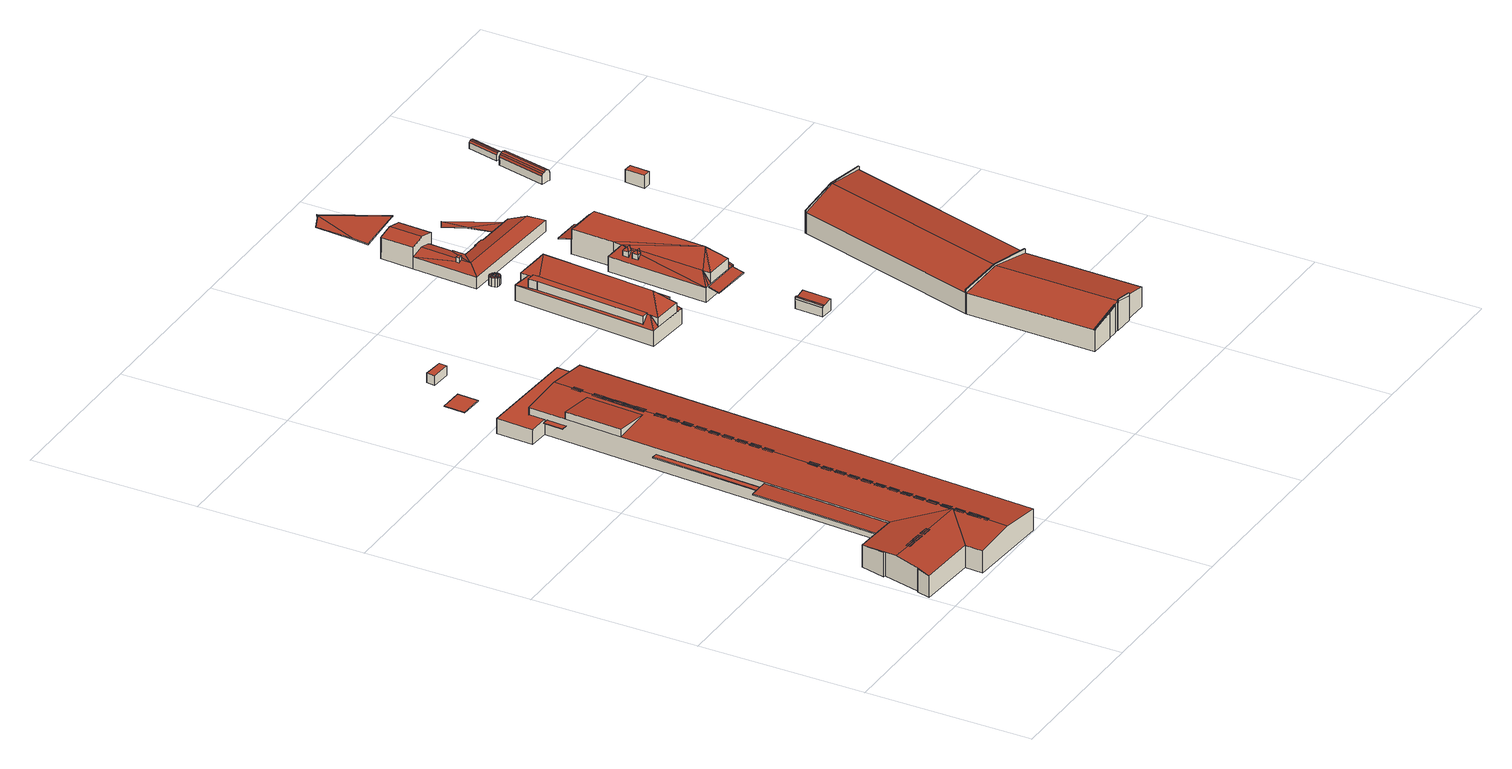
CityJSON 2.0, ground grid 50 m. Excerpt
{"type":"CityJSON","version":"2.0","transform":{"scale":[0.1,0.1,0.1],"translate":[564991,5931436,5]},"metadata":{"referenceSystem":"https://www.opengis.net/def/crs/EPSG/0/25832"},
"CityObjects":{
"building1":{"type":"Building","attributes":{"Grundfläche 2D":"57.171498","Grundhöhe NN":"9.895"},"children":["building1-1"],"geometry":[{"type":"Solid","lod":"3","boundaries":[[[[0,1,2,3]],[[4,5,3,2]],[[5,6,0,3]],[[6,7,1,0]],[[7,4,2,1]],[[7,6,5,4]]]],"semantics":{"surfaces":[{"type":"RoofSurface"},{"type":"WallSurface"},{"type":"GroundSurface"}],"values":[[0,1,1,1,1,2]]}}]},
"building1-1":{"type":"BuildingInstallation","parents":["building1"],"geometry":[{"type":"MultiSurface","lod":"3","boundaries":[[[8,9,10,11]],[[9,8,12,13]],[[10,9,13,14]],[[11,10,14,15]],[[8,11,15,12]],[[13,12,15,14]]],"semantics":{"surfaces":[{"type":"RoofSurface"},{"type":"WallSurface"},{"type":"OuterCeilingSurface"}],"values":[0,1,1,1,1,2]}}]},
"building2":{"type":"Building","attributes":{"Grundfläche 2D":"4331.058559","Grundhöhe NN":"5.401"},"children":["building2-1","building2-2","building2-3","building2-4","building2-5","building2-6","building2-7","building2-8","building2-9","building2-10","building2-11","building2-12","building2-13","building2-14","building2-15","building2-16","building2-17","building2-18","building2-19","building2-20","building2-21","building2-22","building2-23","building2-24","building2-25","building2-26","building2-27","building2-28","building2-29","building2-30","building2-31","building2-32","building2-33"],"geometry":[{"type":"Solid","lod":"3","boundaries":[[[[16,17,18,19]],[[20,21,22,23,24,25,26,27,28,29,30,31,32,33,34,35,36,37,38,39,40,41,42,43,44,45,46,47,48,49,50,51,52,53,54,55,56,57,58,59,60,61,62,63,64,65,66,67,68,69,70,71,72,73,74,75,76,77,78,79,80,81,82]],[[83,84,85,73,72,71,70,69,68,67,66,65,64,63,62,61,60,59,58,57,56,55,54,53,52,51,50,49,48,47,46,45,44,43,42,41,40,39,38,37,36,35,34,33,32,31,30,29,28,27,26,25,24,23,22,21,20,86,87,19,18]],[[88,89,90,91,92,93,94,95,96,73,85,97]],[[98,89,88]],[[96,95,94,93,92,91,90,99,100,101,73]],[[102,100,99]],[[78,77,76,75,74,73,101,103,80,79]],[[104,105,106,107,108,109]],[[110,111,112,113]],[[17,84,83,18]],[[87,16,19]],[[87,84,17,16]],[[20,82,114,115,108,86]],[[116,117,85,84,87,86,108,107]],[[118,88,97,85,117,119]],[[98,88,118,120]],[[89,98,120,121]],[[99,90,89,121,122]],[[102,99,122,123]],[[100,102,123,124]],[[101,100,124,125]],[[103,101,125,126]],[[81,80,103,126,127]],[[112,128,114,82,81,127,129,113]],[[109,108,115,130]],[[104,109,130,131]],[[105,104,131,132]],[[106,105,132,133]],[[107,106,133,116]],[[110,113,129,134]],[[111,110,134,135]],[[112,111,135,128]],[[118,119,117,116,133,132,131,130,115,114,128,135,134,129,127,126,125,124,123,122,121,120]]]],"semantics":{"surfaces":[{"type":"RoofSurface"},{"type":"WallSurface"},{"type":"GroundSurface"}],"values":[[0,0,0,0,0,0,0,0,0,0,1,1,1,1,1,1,1,1,1,1,1,1,1,1,1,1,1,1,1,1,1,1,1,2]]}}]},
"building2-1":{"type":"BuildingInstallation","parents":["building2"],"geometry":[{"type":"MultiSurface","lod":"3","boundaries":[[[136,137,138,139]],[[140,141,136,139]],[[142,137,136,141,36]],[[142,143,138,137]],[[35,140,139,138,143]]],"semantics":{"surfaces":[{"type":"RoofSurface"},{"type":"WallSurface"}],"values":[0,1,1,1,1]}}]},
"building2-2":{"type":"BuildingInstallation","parents":["building2"],"geometry":[{"type":"MultiSurface","lod":"3","boundaries":[[[144,145,146,147]],[[148,149,144,147]],[[56,150,145,144,149]],[[150,151,146,145]],[[55,148,147,146,151]]],"semantics":{"surfaces":[{"type":"RoofSurface"},{"type":"WallSurface"}],"values":[0,1,1,1,1]}}]},
"building2-3":{"type":"BuildingInstallation","parents":["building2"],"geometry":[{"type":"MultiSurface","lod":"3","boundaries":[[[152,153,29,154,155,30]],[[156,157,155,154]],[[157,30,155]],[[152,30,158]],[[158,159,153,152]],[[29,153,159]],[[156,154,29]]],"semantics":{"surfaces":[{"type":"RoofSurface"},{"type":"WallSurface"}],"values":[0,1,1,1,1,1,1]}}]},
"building2-4":{"type":"BuildingInstallation","parents":["building2"],"geometry":[{"type":"MultiSurface","lod":"3","boundaries":[[[160,161,25,162,163,26]],[[164,165,163,162]],[[165,26,163]],[[160,26,166]],[[166,167,161,160]],[[25,161,167]],[[164,162,25]]],"semantics":{"surfaces":[{"type":"RoofSurface"},{"type":"WallSurface"}],"values":[0,1,1,1,1,1,1]}}]},
"building2-5":{"type":"BuildingInstallation","parents":["building2"],"geometry":[{"type":"MultiSurface","lod":"3","boundaries":[[[168,169,170,171]],[[71,172,171,170,173]],[[168,171,172,174]],[[175,169,168,174,72]],[[175,173,170,169]]],"semantics":{"surfaces":[{"type":"RoofSurface"},{"type":"WallSurface"}],"values":[0,1,1,1,1]}}]},
"building2-6":{"type":"BuildingInstallation","parents":["building2"],"geometry":[{"type":"MultiSurface","lod":"3","boundaries":[[[176,177,178,179]],[[94,180,178,177,181]],[[182,181,177,176]],[[180,183,179,178]],[[182,176,179,183,93]]],"semantics":{"surfaces":[{"type":"RoofSurface"},{"type":"WallSurface"}],"values":[0,1,1,1,1]}}]},
"building2-7":{"type":"BuildingInstallation","parents":["building2"],"geometry":[{"type":"MultiSurface","lod":"3","boundaries":[[[184,185,186,187]],[[96,188,186,185,189]],[[190,189,185,184]],[[188,191,187,186]],[[190,184,187,191,95]]],"semantics":{"surfaces":[{"type":"RoofSurface"},{"type":"WallSurface"}],"values":[0,1,1,1,1]}}]},
"building2-8":{"type":"BuildingInstallation","parents":["building2"],"geometry":[{"type":"MultiSurface","lod":"3","boundaries":[[[192,193,194,195]],[[196,197,192,195]],[[198,193,192,197,44]],[[198,199,194,193]],[[196,195,194,199,43]]],"semantics":{"surfaces":[{"type":"RoofSurface"},{"type":"WallSurface"}],"values":[0,1,1,1,1]}}]},
"building2-9":{"type":"BuildingInstallation","parents":["building2"],"geometry":[{"type":"MultiSurface","lod":"3","boundaries":[[[200,201,202,203]],[[204,201,200,205,48]],[[206,205,200,203]],[[204,207,202,201]],[[47,206,203,202,207]]],"semantics":{"surfaces":[{"type":"RoofSurface"},{"type":"WallSurface"}],"values":[0,1,1,1,1]}}]},
"building2-10":{"type":"BuildingInstallation","parents":["building2"],"geometry":[{"type":"MultiSurface","lod":"3","boundaries":[[[208,209,210,211]],[[212,213,208,211]],[[214,209,208,213,46]],[[214,215,210,209]],[[45,212,211,210,215]]],"semantics":{"surfaces":[{"type":"RoofSurface"},{"type":"WallSurface"}],"values":[0,1,1,1,1]}}]},
"building2-11":{"type":"BuildingInstallation","parents":["building2"],"geometry":[{"type":"MultiSurface","lod":"3","boundaries":[[[216,217,218,219]],[[220,217,216,221,22]],[[220,222,218,217]],[[21,223,219,218,222]],[[223,221,216,219]]],"semantics":{"surfaces":[{"type":"RoofSurface"},{"type":"WallSurface"}],"values":[0,1,1,1,1]}}]},
"building2-12":{"type":"BuildingInstallation","parents":["building2"],"geometry":[{"type":"MultiSurface","lod":"3","boundaries":[[[224,225,226,227]],[[228,229,224,227]],[[230,225,224,229,54]],[[230,231,226,225]],[[228,227,226,231,53]]],"semantics":{"surfaces":[{"type":"RoofSurface"},{"type":"WallSurface"}],"values":[0,1,1,1,1]}}]},
"building2-13":{"type":"BuildingInstallation","parents":["building2"],"geometry":[{"type":"MultiSurface","lod":"3","boundaries":[[[232,233,234,235]],[[236,237,232,235]],[[62,238,233,232,237]],[[238,239,234,233]],[[236,235,234,239,61]]],"semantics":{"surfaces":[{"type":"RoofSurface"},{"type":"WallSurface"}],"values":[0,1,1,1,1]}}]},
"building2-14":{"type":"BuildingInstallation","parents":["building2"],"geometry":[{"type":"MultiSurface","lod":"3","boundaries":[[[240,241,242,243]],[[244,245,240,243]],[[64,246,241,240,245]],[[246,247,242,241]],[[244,243,242,247,63]]],"semantics":{"surfaces":[{"type":"RoofSurface"},{"type":"WallSurface"}],"values":[0,1,1,1,1]}}]},
"building2-15":{"type":"BuildingInstallation","parents":["building2"],"geometry":[{"type":"MultiSurface","lod":"3","boundaries":[[[248,249,250,251]],[[252,253,248,251]],[[254,249,248,253,34]],[[254,255,250,249]],[[33,252,251,250,255]]],"semantics":{"surfaces":[{"type":"RoofSurface"},{"type":"WallSurface"}],"values":[0,1,1,1,1]}}]},
"building2-16":{"type":"BuildingInstallation","parents":["building2"],"geometry":[{"type":"MultiSurface","lod":"3","boundaries":[[[256,257,258,259]],[[260,261,256,259]],[[262,257,256,261,38]],[[262,263,258,257]],[[37,260,259,258,263]]],"semantics":{"surfaces":[{"type":"RoofSurface"},{"type":"WallSurface"}],"values":[0,1,1,1,1]}}]},
"building2-17":{"type":"BuildingInstallation","parents":["building2"],"geometry":[{"type":"MultiSurface","lod":"3","boundaries":[[[264,265,266,267]],[[268,269,264,267]],[[77,270,265,264,269]],[[270,271,266,265]],[[268,267,266,271,76]]],"semantics":{"surfaces":[{"type":"RoofSurface"},{"type":"WallSurface"}],"values":[0,1,1,1,1]}}]},
"building2-18":{"type":"BuildingInstallation","parents":["building2"],"geometry":[{"type":"MultiSurface","lod":"3","boundaries":[[[272,273,274,275]],[[276,277,272,275]],[[58,278,273,272,277]],[[278,279,274,273]],[[276,275,274,279,57]]],"semantics":{"surfaces":[{"type":"RoofSurface"},{"type":"WallSurface"}],"values":[0,1,1,1,1]}}]},
"building2-19":{"type":"BuildingInstallation","parents":["building2"],"geometry":[{"type":"MultiSurface","lod":"3","boundaries":[[[280,281,27,282,283,28]],[[284,285,283,282]],[[28,283,285]],[[280,28,286]],[[286,287,281,280]],[[27,281,287]],[[284,282,27]]],"semantics":{"surfaces":[{"type":"RoofSurface"},{"type":"WallSurface"}],"values":[0,1,1,1,1,1,1]}}]},
"building2-20":{"type":"BuildingInstallation","parents":["building2"],"geometry":[{"type":"MultiSurface","lod":"3","boundaries":[[[288,289,31,290,291,32]],[[292,31,289]],[[290,31,293]],[[293,294,291,290]],[[32,291,294]],[[295,288,32]],[[295,292,289,288]]],"semantics":{"surfaces":[{"type":"RoofSurface"},{"type":"WallSurface"}],"values":[0,1,1,1,1,1,1]}}]},
"building2-21":{"type":"BuildingInstallation","parents":["building2"],"geometry":[{"type":"MultiSurface","lod":"3","boundaries":[[[296,297,298,299]],[[300,301,296,299]],[[302,297,296,301,68]],[[302,303,298,297]],[[300,299,298,303,67]]],"semantics":{"surfaces":[{"type":"RoofSurface"},{"type":"WallSurface"}],"values":[0,1,1,1,1]}}]},
"building2-22":{"type":"BuildingInstallation","parents":["building2"],"geometry":[{"type":"MultiSurface","lod":"3","boundaries":[[[304,305,306,307,41]],[[308,309,305,304]],[[310,306,305,309,42]],[[310,311,307,306]],[[304,41,307,311,41,308]]],"semantics":{"surfaces":[{"type":"RoofSurface"},{"type":"WallSurface"}],"values":[0,1,1,1,1]}}]},
"building2-23":{"type":"BuildingInstallation","parents":["building2"],"geometry":[{"type":"MultiSurface","lod":"3","boundaries":[[[312,313,314,315]],[[316,317,312,315]],[[60,318,313,312,317]],[[318,319,314,313]],[[316,315,314,319,59]]],"semantics":{"surfaces":[{"type":"RoofSurface"},{"type":"WallSurface"}],"values":[0,1,1,1,1]}}]},
"building2-24":{"type":"BuildingInstallation","parents":["building2"],"geometry":[{"type":"MultiSurface","lod":"3","boundaries":[[[320,321,322,323]],[[324,325,320,323]],[[40,326,321,320,325]],[[326,327,322,321]],[[39,324,323,322,327]]],"semantics":{"surfaces":[{"type":"RoofSurface"},{"type":"WallSurface"}],"values":[0,1,1,1,1]}}]},
"building2-25":{"type":"BuildingInstallation","parents":["building2"],"geometry":[{"type":"MultiSurface","lod":"3","boundaries":[[[328,329,330,331]],[[332,333,329,328]],[[334,330,329,333,92]],[[334,335,331,330]],[[332,328,331,335,91]]],"semantics":{"surfaces":[{"type":"RoofSurface"},{"type":"WallSurface"}],"values":[0,1,1,1,1]}}]},
"building2-26":{"type":"BuildingInstallation","parents":["building2"],"geometry":[{"type":"MultiSurface","lod":"3","boundaries":[[[336,337,338,339]],[[340,341,336,339]],[[342,337,336,341,70]],[[338,337,342,343]],[[69,340,339,338,343]]],"semantics":{"surfaces":[{"type":"RoofSurface"},{"type":"WallSurface"}],"values":[0,1,1,1,1]}}]},
"building2-27":{"type":"BuildingInstallation","parents":["building2"],"geometry":[{"type":"MultiSurface","lod":"3","boundaries":[[[344,345,23,346,347,24]],[[348,23,345]],[[346,23,349]],[[349,350,347,346]],[[24,347,350]],[[351,344,24]],[[351,348,345,344]]],"semantics":{"surfaces":[{"type":"RoofSurface"},{"type":"WallSurface"}],"values":[0,1,1,1,1,1,1]}}]},
"building2-28":{"type":"BuildingInstallation","parents":["building2"],"geometry":[{"type":"MultiSurface","lod":"3","boundaries":[[[352,353,354,355]],[[356,357,353,352]],[[358,354,353,357,79]],[[358,359,355,354]],[[78,356,352,355,359]]],"semantics":{"surfaces":[{"type":"RoofSurface"},{"type":"WallSurface"}],"values":[0,1,1,1,1]}}]},
"building2-29":{"type":"BuildingInstallation","parents":["building2"],"geometry":[{"type":"MultiSurface","lod":"3","boundaries":[[[360,361,362,363]],[[65,364,363,362,365]],[[364,366,360,363]],[[367,361,360,366,66]],[[367,365,362,361]]],"semantics":{"surfaces":[{"type":"RoofSurface"},{"type":"WallSurface"}],"values":[0,1,1,1,1]}}]},
"building2-30":{"type":"BuildingInstallation","parents":["building2"],"geometry":[{"type":"MultiSurface","lod":"3","boundaries":[[[368,369,370,371]],[[372,373,368,371]],[[374,369,368,373,75]],[[374,375,370,369]],[[74,372,371,370,375]]],"semantics":{"surfaces":[{"type":"RoofSurface"},{"type":"WallSurface"}],"values":[0,1,1,1,1]}}]},
"building2-31":{"type":"BuildingInstallation","parents":["building2"],"geometry":[{"type":"MultiSurface","lod":"3","boundaries":[[[376,377,378,379]],[[380,381,376,379]],[[52,382,377,376,381]],[[382,383,378,377]],[[380,379,378,383,51]]],"semantics":{"surfaces":[{"type":"RoofSurface"},{"type":"WallSurface"}],"values":[0,1,1,1,1]}}]},
"building2-32":{"type":"BuildingInstallation","parents":["building2"],"geometry":[{"type":"MultiSurface","lod":"3","boundaries":[[[384,385,386,387]],[[388,389,385,384]],[[50,390,386,385,389]],[[390,391,387,386]],[[388,384,387,391,49]]],"semantics":{"surfaces":[{"type":"RoofSurface"},{"type":"WallSurface"}],"values":[0,1,1,1,1]}}]},
"building2-33":{"type":"BuildingInstallation","parents":["building2"],"geometry":[{"type":"MultiSurface","lod":"3","boundaries":[[[392,393,394,395]],[[394,396,397,395]],[[392,395,397,398]],[[393,392,398,399]],[[394,393,399,396]],[[397,396,399,398]]],"semantics":{"surfaces":[{"type":"RoofSurface"},{"type":"WallSurface"},{"type":"OuterCeilingSurface"}],"values":[0,1,1,1,1,2]}}]},
"building3":{"type":"Building","attributes":{"Grundfläche 2D":"44.856689","Grundhöhe NN":"9.258"},"geometry":[{"type":"Solid","lod":"3","boundaries":[[[[400,401,402,403]],[[404,405,403,402]],[[405,406,400,403]],[[406,407,401,400]],[[407,404,402,401]],[[407,406,405,404]]]],"semantics":{"surfaces":[{"type":"RoofSurface"},{"type":"WallSurface"},{"type":"GroundSurface"}],"values":[[0,1,1,1,1,2]]}}]},
"building4":{"type":"Building","attributes":{"Grundfläche 2D":"14.675972","Grundhöhe NN":"5.651"},"geometry":[{"type":"Solid","lod":"3","boundaries":[[[[408,409,410,411]],[[412,413,411,410]],[[413,414,408,411]],[[414,415,409,408]],[[415,412,410,409]],[[415,414,413,412]]]],"semantics":{"surfaces":[{"type":"RoofSurface"},{"type":"WallSurface"},{"type":"GroundSurface"}],"values":[[0,1,1,1,1,2]]}}]},
"building5":{"type":"Building","attributes":{"Grundfläche 2D":"595.685009","Grundhöhe NN":"5.444"},"geometry":[{"type":"Solid","lod":"3","boundaries":[[[[416,417,418,419,420]],[[421,422,423,424,425,426,427,428,429,430,431,432]],[[433,434,435,436,437,438]],[[433,439,434]],[[440,441,435,434,442]],[[437,443,438]],[[444,445,427,446,447,441,440]],[[427,426,425,443,437,448,449,446]],[[450,451,452,435,453,454]],[[455,416,420,456,457,451,458]],[[420,419,459,458,451,460,449,456]],[[446,449,460,461]],[[449,462,456]],[[441,453,435]],[[436,457,463,464]],[[456,463,457]],[[436,464,437]],[[451,450,460]],[[461,447,446]],[[448,462,449]],[[461,460,450,454]],[[453,441,447]],[[463,456,462]],[[437,464,448]],[[454,453,447,461]],[[448,464,463,462]],[[459,418,417,455,458]],[[419,418,459]],[[417,416,455]],[[442,434,432,431]],[[439,421,432]],[[439,432,434]],[[439,433,422,421]],[[425,424,423,422,433,438,443]],[[445,428,427]],[[442,431,430,429,428,445,444,440]],[[436,435,465,466]],[[457,436,466,467]],[[452,451,457,467,468]],[[435,452,468,465]],[[466,465,468,467]]]],"semantics":{"surfaces":[{"type":"RoofSurface"},{"type":"WallSurface"},{"type":"GroundSurface"}],"values":[[0,0,0,0,0,0,0,0,0,0,0,0,0,0,0,0,0,0,0,0,1,1,1,1,1,1,1,1,1,1,1,1,1,1,1,1,1,1,1,1,2]]}}]},
"building6":{"type":"Building","attributes":{"Grundfläche 2D":"7.386931","Grundhöhe NN":"5.571"},"children":["building6-1"],"geometry":[{"type":"Solid","lod":"3","boundaries":[[[[469,470,471]],[[469,472,470]],[[473,471,474]],[[473,469,471]],[[473,474,475]],[[476,475,477]],[[473,475,476]],[[476,477,478]],[[479,478,480]],[[476,478,479]],[[479,480,481]],[[482,481,483]],[[479,481,482]],[[482,483,484]],[[485,484,486]],[[482,484,485]],[[485,486,472]],[[485,472,469]],[[469,473,476,479,482,485]],[[487,488,471,470]],[[489,487,470,472]],[[488,490,474,471]],[[490,491,475,474]],[[491,492,477,475]],[[492,493,478,477]],[[493,494,480,478]],[[494,495,481,480]],[[495,496,483,481]],[[496,497,484,483]],[[497,498,486,484]],[[498,489,472,486]],[[493,492,491,490,488,487,489,498,497,496,495,494]]]],"semantics":{"surfaces":[{"type":"RoofSurface"},{"type":"WallSurface"},{"type":"GroundSurface"}],"values":[[0,0,0,0,0,0,0,0,0,0,0,0,0,0,0,0,0,0,0,1,1,1,1,1,1,1,1,1,1,1,1,2]]}}]},
"building6-1":{"type":"BuildingInstallation","parents":["building6"],"geometry":[{"type":"MultiSurface","lod":"3","boundaries":[[[499,500,501]],[[499,502,500]],[[499,501,503]],[[499,503,504]],[[499,504,505]],[[499,505,502]],[[501,500,485,469]],[[503,501,469,473]],[[504,503,473,476]],[[505,504,476,479]],[[502,505,479,482]],[[500,502,482,485]]],"semantics":{"surfaces":[{"type":"RoofSurface"},{"type":"WallSurface"}],"values":[0,0,0,0,0,0,1,1,1,1,1,1]}}]},
"building7":{"type":"Building","attributes":{"Grundfläche 2D":"33.438138","Grundhöhe NN":"5.749"},"children":["building7-1"],"geometry":[{"type":"Solid","lod":"3","boundaries":[[[[506,507,508,509,510,511]],[[509,508,512,513]],[[511,510,509,513,514]],[[506,511,514,515]],[[508,507,506,515,512]],[[513,512,515,514]]]],"semantics":{"surfaces":[{"type":"RoofSurface"},{"type":"WallSurface"},{"type":"GroundSurface"}],"values":[[0,1,1,1,1,2]]}}]},
"building7-1":{"type":"BuildingInstallation","parents":["building7"],"geometry":[{"type":"MultiSurface","lod":"3","boundaries":[[[516,517,518,519]],[[519,518,508,509]],[[516,519,509,510]],[[517,516,510,507]],[[518,517,507,508]]],"semantics":{"surfaces":[{"type":"RoofSurface"},{"type":"WallSurface"}],"values":[0,1,1,1,1]}}]},
"building8":{"type":"Building","attributes":{"Grundfläche 2D":"563.210237","Grundhöhe NN":"5.463"},"children":["building8-1","building8-2","building8-3","building8-4","building8-5","building8-6","building8-7","building8-8","building8-9"],"geometry":[{"type":"Solid","lod":"3","boundaries":[[[[520,521,522]],[[520,523,521]],[[524,525,526,527,528,522]],[[524,522,521,529,530,531,532,527,526,525]],[[533,534,535,536,537,538]],[[530,529,521,534,539,527,532,531]],[[540,534,521]],[[520,541,542,523]],[[543,544,541]],[[544,542,541]],[[545,546,545,547]],[[548,549,550,551,544,543,546,545,547]],[[552,553,554,555,556,557,558,559,560,544,551,550,549,548,547,545,546,561,562]],[[563,535,561,564]],[[565,544,560,559,558,557,556,555,554,553,552,562,561,535,534]],[[566,561,546]],[[566,567,561]],[[566,568,569,567]],[[527,570,528]],[[535,563,536]],[[563,564,537,536]],[[527,539,534,533,538]],[[534,540,565]],[[527,538,570]],[[523,540,521]],[[544,565,542]],[[567,564,561]],[[537,564,567,569]],[[542,565,540,523]],[[541,520,522,571,572,543]],[[546,543,572,573]],[[568,566,546,573,574]],[[574,575,576,570,538,537,569,568]],[[528,570,576,577]],[[522,528,577,571]],[[577,576,575,574,573,572,571]]]],"semantics":{"surfaces":[{"type":"RoofSurface"},{"type":"WallSurface"},{"type":"GroundSurface"}],"values":[[0,0,0,0,0,0,0,0,0,0,0,0,0,0,0,0,0,0,0,0,0,0,0,1,1,1,1,1,1,1,1,1,1,1,1,2]]}}]},
"building8-1":{"type":"BuildingInstallation","parents":["building8"],"geometry":[{"type":"MultiSurface","lod":"3","boundaries":[[[578,579,554,580,581,582,583]],[[584,578,583]],[[553,579,578,584,585,586]],[[582,587,583]],[[584,583,587,588]],[[584,588,585]]],"semantics":{"surfaces":[{"type":"RoofSurface"},{"type":"WallSurface"}],"values":[0,0,0,1,1,1]}}]},
"building8-2":{"type":"BuildingInstallation","parents":["building8"],"geometry":[{"type":"MultiSurface","lod":"3","boundaries":[[[589,590,591,592,531,539]],[[589,539,593]],[[526,594,595,596,589,593,532]],[[590,589,596]],[[597,596,595]],[[597,598,590,596]],[[591,590,598]]],"semantics":{"surfaces":[{"type":"RoofSurface"},{"type":"WallSurface"}],"values":[0,0,0,0,1,1,1]}}]},
"building8-3":{"type":"BuildingInstallation","parents":["building8"],"geometry":[{"type":"MultiSurface","lod":"3","boundaries":[[[599,600,601,558,602,603]],[[604,600,599]],[[605,606,607,557,601,600,604]],[[599,603,549,608]],[[608,609,604,599]],[[605,604,609,548]]],"semantics":{"surfaces":[{"type":"RoofSurface"},{"type":"WallSurface"}],"values":[0,0,0,1,1,1]}}]},
"building8-4":{"type":"BuildingInstallation","parents":["building8"],"geometry":[{"type":"MultiSurface","lod":"3","boundaries":[[[610,611,612,613,559,614]],[[615,616,610,614,560,617]],[[611,610,616]],[[616,615,551,618]],[[618,619,611,616]],[[612,611,619,550]]],"semantics":{"surfaces":[{"type":"RoofSurface"},{"type":"WallSurface"}],"values":[0,0,0,1,1,1]}}]},
"building8-5":{"type":"BuildingInstallation","parents":["building8"],"geometry":[{"type":"MultiSurface","lod":"3","boundaries":[[[620,621,622,623]],[[623,622,624]],[[622,621,529,625]],[[622,625,530,626]],[[624,622,626,627]],[[620,623,628,524]],[[624,627,525,629]],[[629,628,623,624]]],"semantics":{"surfaces":[{"type":"RoofSurface"},{"type":"WallSurface"}],"values":[0,0,0,0,0,1,1,1]}}]},
"building8-6":{"type":"BuildingInstallation","parents":["building8"],"geometry":[{"type":"MultiSurface","lod":"3","boundaries":[[[630,631,632,633]],[[634,552,635,631,630]],[[636,630,633]],[[562,634,630,636,637,638]],[[632,639,633]],[[636,633,639,640]],[[636,640,637]]],"semantics":{"surfaces":[{"type":"RoofSurface"},{"type":"WallSurface"}],"values":[0,0,0,0,1,1,1]}}]},
"building8-7":{"type":"BuildingInstallation","parents":["building8"],"geometry":[{"type":"MultiSurface","lod":"3","boundaries":[[[641,642,643,644,555,645]],[[646,647,641,645,556,648]],[[649,641,647]],[[642,641,649]],[[547,647,646]],[[547,545,649,647]],[[545,650,642,649]],[[643,642,650]]],"semantics":{"surfaces":[{"type":"RoofSurface"},{"type":"WallSurface"}],"values":[0,0,0,0,1,1,1,1]}}]},
"building8-8":{"type":"BuildingInstallation","parents":["building8"],"geometry":[{"type":"MultiSurface","lod":"3","boundaries":[[[651,652,653,654]],[[655,656,654,653]],[[656,657,651,654]],[[657,658,652,651]],[[658,655,653,652]],[[658,657,656,655]]],"semantics":{"surfaces":[{"type":"RoofSurface"},{"type":"WallSurface"},{"type":"OuterCeilingSurface"}],"values":[0,1,1,1,1,2]}}]},
"building8-9":{"type":"BuildingInstallation","parents":["building8"],"geometry":[{"type":"MultiSurface","lod":"3","boundaries":[[[659,660,661,662]],[[663,664,662,661]],[[664,665,659,662]],[[665,666,660,659]],[[666,663,661,660]],[[666,665,664,663]]],"semantics":{"surfaces":[{"type":"RoofSurface"},{"type":"WallSurface"},{"type":"OuterCeilingSurface"}],"values":[0,1,1,1,1,2]}}]},
"building9":{"type":"Building","attributes":{"Grundfläche 2D":"463.640756","Grundhöhe NN":"5.504"},"children":["building9-1","building9-2"],"geometry":[{"type":"Solid","lod":"3","boundaries":[[[[667,668,669,670,671,672,673]],[[669,668,667,674,670]],[[671,675,676,672]],[[677,672,676,678,679,680,681,682]],[[677,683,684,672]],[[673,672,684,685,674,667]],[[686,687,688,689,690]],[[691,686,690,692,693]],[[671,670,694,695]],[[675,671,695,696]],[[678,676,675,696,697]],[[678,697,698,679]],[[680,679,698,699]],[[681,680,699,700]],[[682,681,700,701]],[[677,682,701,702]],[[683,677,702,703]],[[684,683,703,704]],[[685,684,704,705]],[[705,706,693,692,690,689,688,670,674,685]],[[691,693,706,707]],[[687,686,691,707,708]],[[687,708,694,670,688]],[[701,700,699,698,697,696,695,694,708,707,706,705,704,703,702]]]],"semantics":{"surfaces":[{"type":"RoofSurface"},{"type":"WallSurface"},{"type":"GroundSurface"}],"values":[[0,0,0,0,0,0,0,0,1,1,1,1,1,1,1,1,1,1,1,1,1,1,1,2]]}}]},
"building9-1":{"type":"BuildingInstallation","parents":["building9"],"geometry":[{"type":"MultiSurface","lod":"3","boundaries":[[[709,710,711,712,713]],[[714,715,710,709]],[[668,673,711,710,715]],[[673,716,712,711]],[[716,667,669,714,709,713,712]]],"semantics":{"surfaces":[{"type":"RoofSurface"},{"type":"WallSurface"}],"values":[0,1,1,1,1]}}]},
"building9-2":{"type":"BuildingInstallation","parents":["building9"],"geometry":[{"type":"MultiSurface","lod":"3","boundaries":[[[717,718,719]],[[717,719,720]],[[717,720,721]],[[718,722,723,719]],[[720,719,723,724]],[[721,720,724,725]],[[718,717,726,722]],[[717,721,725,726]],[[723,722,726]],[[723,726,724]],[[724,726,725]]],"semantics":{"surfaces":[{"type":"RoofSurface"},{"type":"WallSurface"},{"type":"OuterCeilingSurface"}],"values":[0,0,0,1,1,1,1,1,2,2,2]}}]},
"building10":{"type":"Building","attributes":{"Grundfläche 2D":"161.093595","Grundhöhe NN":"8.301"},"children":["building10-1"],"geometry":[{"type":"Solid","lod":"3","boundaries":[[[[727,728,729,730]],[[731,732,729,728]],[[733,728,727,734]],[[731,728,735]],[[736,737,730,729]],[[737,738,727,730]],[[738,739,734,727]],[[739,740,733,734]],[[740,741,728,733]],[[741,742,735,728]],[[742,743,744,732,731,735]],[[744,736,729,732]],[[741,738,737,736]],[[744,743,741,736]],[[741,740,739,738]],[[743,742,741]]]],"semantics":{"surfaces":[{"type":"RoofSurface"},{"type":"WallSurface"},{"type":"GroundSurface"}],"values":[[0,0,0,0,1,1,1,1,1,1,1,1,2,2,2,2]]}}]},
"building10-1":{"type":"BuildingInstallation","parents":["building10"],"geometry":[{"type":"MultiSurface","lod":"3","boundaries":[[[745,729,730,727,734]],[[728,729,730,729,745,733]],[[733,745,734]]],"semantics":{"surfaces":[{"type":"RoofSurface"},{"type":"WallSurface"}],"values":[0,1,1]}}]},
"building11":{"type":"Building","attributes":{"Grundfläche 2D":"2515.719961","Grundhöhe NN":"5.356"},"children":["building11-1","building11-2","building11-3","building11-4"],"geometry":[{"type":"Solid","lod":"3","boundaries":[[[[746,747,748]],[[749,750,747,746,751]],[[752,753,749,751]],[[754,755,756]],[[757,758,755,754]],[[759,756,755,760,761,762,763,753,752,764]],[[762,765,766,767,768,769,770,753,763]],[[771,772,770]],[[772,749,770]],[[749,753,770]],[[747,750,749,772,773]],[[774,775,773]],[[775,747,773]],[[746,748,776,777]],[[751,746,777,778]],[[752,751,778,779]],[[780,759,764,752,779,781]],[[782,754,756,759,780,783]],[[758,757,754,782,784]],[[755,758,784,785]],[[760,755,785,786]],[[761,760,786,787]],[[765,762,761,787,788]],[[789,768,767,766,765,788,790]],[[769,768,789,791]],[[770,769,791,792]],[[771,770,792,793]],[[772,771,793,794]],[[773,772,794,795]],[[774,773,795,796]],[[775,774,796,797]],[[776,748,747,775,797]],[[792,791,789,790,788,787,786,785,784,782,783,780,781,779,778,777,776,797,796,795,794,793]]]],"semantics":{"surfaces":[{"type":"RoofSurface"},{"type":"WallSurface"},{"type":"GroundSurface"}],"values":[[0,0,0,0,0,0,0,0,0,0,0,0,0,1,1,1,1,1,1,1,1,1,1,1,1,1,1,1,1,1,1,1,2]]}}]},
"building11-1":{"type":"BuildingInstallation","parents":["building11"],"geometry":[{"type":"MultiSurface","lod":"3","boundaries":[[[798,799,800,801,802]],[[803,800,799,804,805]],[[748,746,802,801]],[[798,802,746,750,806,773,774,805,804,799]],[[774,775,803,805]],[[775,747,748,801,800,803]]],"semantics":{"surfaces":[{"type":"RoofSurface"},{"type":"WallSurface"}],"values":[0,0,1,1,1,1]}}]},
"building11-2":{"type":"BuildingInstallation","parents":["building11"],"geometry":[{"type":"MultiSurface","lod":"3","boundaries":[[[807,808,809]],[[807,809,810]],[[811,812,807,810,813]],[[760,761,809,808]],[[761,762,765,813,810,809]],[[765,766,767,812,811,813]],[[760,808,807,812,767,763]]],"semantics":{"surfaces":[{"type":"RoofSurface"},{"type":"WallSurface"}],"values":[0,0,0,1,1,1,1]}}]},
"building11-3":{"type":"BuildingInstallation","parents":["building11"],"geometry":[{"type":"MultiSurface","lod":"3","boundaries":[[[814,815,816,817]],[[818,815,814,819,820]],[[817,816,751,752]],[[770,771,820,819,814,817,752,753]],[[818,820,771,772]],[[751,816,815,818,772,749]]],"semantics":{"surfaces":[{"type":"RoofSurface"},{"type":"WallSurface"}],"values":[0,0,1,1,1,1]}}]},
"building11-4":{"type":"BuildingInstallation","parents":["building11"],"geometry":[{"type":"MultiSurface","lod":"3","boundaries":[[[821,822,823,824]],[[825,824,826]],[[821,824,825]],[[825,826,827]],[[758,755,824,823]],[[826,824,755,764]],[[827,826,764,759]],[[759,756,754,821,825,827]],[[754,757,758,823,822,821]]],"semantics":{"surfaces":[{"type":"RoofSurface"},{"type":"WallSurface"}],"values":[0,0,0,0,1,1,1,1,1]}}]},
"building12":{"type":"Building","attributes":{"Grundfläche 2D":"42.635197","Grundhöhe NN":"5.485"},"geometry":[{"type":"Solid","lod":"3","boundaries":[[[[828,829,830,831]],[[832,828,831,833]],[[834,832,833,835]],[[836,834,835,837]],[[838,836,837,839]],[[840,838,839,841]],[[842,843,844,841,839,837,835,833,831,830,845,846]],[[840,841,844,847]],[[848,849,829,828,832,834,836,838,840,847,850]],[[830,829,849,845]],[[850,847,844,843,842,846,845,849,848]]]],"semantics":{"surfaces":[{"type":"RoofSurface"},{"type":"WallSurface"},{"type":"GroundSurface"}],"values":[[0,0,0,0,0,0,1,1,1,1,2]]}}]},
"building13":{"type":"Building","attributes":{"Grundfläche 2D":"14.446137","Grundhöhe NN":"5.397"},"geometry":[{"type":"Solid","lod":"3","boundaries":[[[[851,852,853,854]],[[855,856,854,853]],[[856,857,851,854]],[[857,858,852,851]],[[858,855,853,852]],[[858,857,856,855]]]],"semantics":{"surfaces":[{"type":"RoofSurface"},{"type":"WallSurface"},{"type":"GroundSurface"}],"values":[[0,1,1,1,1,2]]}}]},
"building14":{"type":"Building","attributes":{"Grundfläche 2D":"18.193716","Grundhöhe NN":"5.579"},"geometry":[{"type":"Solid","lod":"3","boundaries":[[[[859,860,861,862]],[[863,859,862,864]],[[865,863,864,866]],[[867,865,866,868]],[[869,868,866,864,862,861,870,871]],[[867,868,869,872]],[[873,860,859,863,865,867,872,874]],[[861,860,873,870]],[[872,869,871,870,873,874]]]],"semantics":{"surfaces":[{"type":"RoofSurface"},{"type":"WallSurface"},{"type":"GroundSurface"}],"values":[[0,0,0,0,1,1,1,1,2]]}}]}
},
"vertices":[
[207,693,51],[224,692,51],[243,1026,51],[226,1027,51],[243,1026,49],[226,1027,49],[207,693,49],[224,692,49],
[224,692,67],[167,696,63],[145,307,63],[201,303,67],[224,692,65],[167,696,61],[145,307,61],[201,303,65],
[259,1307,93],[249,1134,93],[358,1128,82],[368,1300,82],[392,1412,84],[389,1354,84],[387,1326,84],[385,1291,84],[384,1262,84],[383,1258,84],[382,1229,84],[382,1226,84],[380,1197,84],[380,1193,84],[378,1165,84],[378,1161,84],[376,1132,84],[375,1099,84],[373,1070,84],[372,1057,84],[371,1028,84],[370,1015,84],[368,986,84],[367,973,84],[366,944,84],[365,931,84],[364,902,84],[363,890,84],[361,861,84],[360,847,84],[359,819,84],[358,805,84],[357,777,84],[356,764,84],[354,735,84],[348,625,84],[346,596,84],[346,583,84],[344,554,84],[343,542,84],[342,513,84],[341,501,84],[339,472,84],[339,460,84],[337,432,84],[337,419,84],[335,391,84],[334,379,84],[333,350,84],[332,337,84],[330,308,84],[330,296,84],[328,268,84],[327,256,84],[326,227,84],[325,215,84],[323,186,84],[323,180,84],[323,174,84],[321,145,84],[320,132,84],[319,104,84],[319,100,84],[317,71,84],[314,10,84],[441,3,71],[519,1404,71],[326,1130,79],[249,1134,71],[201,303,71],[266,1419,71],[259,1307,71],[64,312,71],[50,236,79],[41,197,84],[98,193,84],[127,192,84],[133,191,84],[161,189,84],[171,189,84],[200,187,84],[145,307,71],[46,237,79],[23,121,75],[9,81,71],[191,71,71],[19,122,75],[188,17,71],[512,1467,49],[207,1484,49],[201,1373,49],[263,1370,49],[266,1419,49],[509,1405,49],[456,59,48],[531,1387,48],[518,1388,48],[444,59,48],[519,1404,4],[266,1419,4],[263,1370,4],[201,303,4],[64,312,4],[145,307,4],[46,237,4],[50,236,4],[23,121,4],[19,122,4],[9,81,4],[191,71,4],[188,17,4],[441,3,4],[518,1388,4],[444,59,4],[509,1405,4],[512,1467,4],[207,1484,4],[201,1373,4],[456,59,4],[531,1387,4],
[365,1029,84],[377,1028,84],[379,1057,84],[367,1058,84],[367,1058,83],[365,1029,83],[377,1028,83],[379,1057,83],
[337,514,84],[349,513,84],[350,542,84],[339,542,84],[339,542,83],[337,514,83],[349,513,83],[350,542,83],
[385,1165,84],[386,1193,84],[374,1193,84],[373,1165,84],[374,1193,83],[373,1165,83],[385,1165,83],[386,1193,83],
[388,1229,84],[390,1258,84],[378,1259,84],[376,1229,84],[378,1259,83],[376,1229,83],[388,1229,83],[390,1258,83],
[318,187,84],[330,186,84],[331,215,84],[320,215,84],[320,215,83],[331,215,83],[318,187,83],[330,186,83],
[132,185,84],[161,184,84],[161,196,84],[133,197,84],[161,196,83],[161,184,83],[132,185,83],[133,197,83],
[171,183,84],[199,182,84],[200,194,84],[171,195,84],[200,194,83],[199,182,83],[171,183,83],[171,195,83],
[356,861,84],[368,860,84],[370,889,84],[358,890,84],[358,890,83],[356,861,83],[368,860,83],[370,889,83],
[352,777,84],[363,776,84],[365,805,84],[353,806,84],[363,776,83],[352,777,83],[353,806,83],[365,805,83],
[354,819,84],[366,818,84],[367,847,84],[355,848,84],[355,848,83],[354,819,83],[366,818,83],[367,847,83],
[382,1326,84],[394,1326,84],[396,1354,84],[384,1354,84],[394,1326,83],[382,1326,83],[396,1354,83],[384,1354,83],
[339,555,84],[351,554,84],[352,583,84],[340,583,84],[340,583,83],[339,555,83],[351,554,83],[352,583,83],
[330,391,84],[341,390,84],[343,419,84],[331,420,84],[331,420,83],[330,391,83],[341,390,83],[343,419,83],
[327,350,84],[339,349,84],[341,378,84],[329,379,84],[329,379,83],[327,350,83],[339,349,83],[341,378,83],
[368,1070,84],[379,1069,84],[381,1098,84],[369,1099,84],[369,1099,83],[368,1070,83],[379,1069,83],[381,1098,83],
[363,986,84],[375,986,84],[377,1014,84],[365,1015,84],[365,1015,83],[363,986,83],[375,986,83],[377,1014,83],
[314,104,84],[326,103,84],[327,132,84],[315,133,84],[315,133,83],[314,104,83],[326,103,83],[327,132,83],
[334,473,84],[346,472,84],[348,501,84],[336,501,84],[336,501,83],[334,473,83],[346,472,83],[348,501,83],
[387,1196,84],[388,1226,84],[376,1227,84],[374,1197,84],[376,1227,83],[374,1197,83],[387,1196,83],[388,1226,83],
[384,1131,84],[385,1161,84],[372,1162,84],[371,1132,84],[385,1161,83],[372,1162,83],[371,1132,83],[384,1131,83],
[323,268,84],[334,267,84],[336,296,84],[324,297,84],[324,297,83],[323,268,83],[334,267,83],[336,296,83],
[360,931,84],[358,902,84],[370,902,84],[372,930,84],[360,931,83],[358,902,83],[370,902,83],[372,930,83],
[332,432,84],[344,431,84],[345,460,84],[334,461,84],[334,461,83],[332,432,83],[344,431,83],[345,460,83],
[361,944,84],[373,944,84],[374,973,84],[363,973,84],[363,973,83],[361,944,83],[373,944,83],[374,973,83],
[98,187,84],[126,186,84],[127,198,84],[98,199,84],[98,187,83],[126,186,83],[127,198,83],[98,199,83],
[320,228,84],[332,227,84],[333,256,84],[322,257,84],[322,257,83],[320,228,83],[332,227,83],[333,256,83],
[391,1261,84],[392,1290,84],[380,1291,84],[378,1262,84],[392,1290,83],[380,1291,83],[378,1262,83],[391,1261,83],
[314,100,84],[312,71,84],[324,71,84],[325,99,84],[314,100,83],[312,71,83],[324,71,83],[325,99,83],
[325,309,84],[337,308,84],[338,337,84],[326,337,84],[326,337,83],[338,337,83],[325,309,83],[337,308,83],
[316,145,84],[327,145,84],[329,173,84],[317,174,84],[317,174,83],[316,145,83],[327,145,83],[329,173,83],
[341,596,84],[353,595,84],[355,624,84],[343,625,84],[343,625,83],[341,596,83],[353,595,83],[355,624,83],
[351,764,84],[349,735,84],[361,735,84],[363,763,84],[351,764,83],[349,735,83],[361,735,83],[363,763,83],
[244,1363,51],[241,1305,51],[259,1304,51],[262,1362,51],[259,1304,49],[262,1362,49],[244,1363,49],[241,1305,49],
[271,1573,45],[274,1637,45],[204,1640,45],[201,1577,45],[204,1640,43],[201,1577,43],[271,1573,43],[274,1637,43],
[403,1762,36],[343,1767,36],[341,1742,36],[401,1738,36],[341,1742,7],[401,1738,7],[403,1762,7],[343,1767,7],
[911,1356,77],[930,1355,77],[947,1589,77],[927,1590,77],[912,1373,77],[826,1697,82],[802,1366,82],[820,1365,82],[821,1365,82],[823,1364,82],[849,1681,82],[851,1704,82],[852,1722,82],[850,1722,82],[849,1722,82],[827,1724,82],[826,1698,82],[802,1366,57],[826,1698,56],[827,1763,52],[795,1330,52],[820,1355,80],[820,1365,79],[826,1697,56],[849,1722,77],[850,1735,77],[827,1724,56],[821,1365,80],[850,1722,79],[852,1722,81],[893,1714,126],[851,1759,77],[818,1329,80],[866,1370,126],[930,1623,52],[954,1620,52],[963,1753,52],[851,1759,52],[939,1753,52],[930,1355,56],[908,1351,80],[931,1320,52],[946,1575,57],[947,1589,57],[928,1598,77],[939,1753,77],[907,1322,80],[907,1322,52],[818,1329,52],[827,1763,4],[795,1330,4],[931,1320,4],[963,1753,4],
[866,1849,33],[858,1850,32],[859,1842,32],[860,1858,32],[869,1842,33],[865,1835,32],[872,1833,32],[876,1842,33],[881,1835,32],[887,1841,32],[880,1848,33],[889,1849,32],[887,1856,32],[877,1854,33],[882,1862,32],[874,1865,32],[870,1855,33],[866,1863,32],[858,1850,6],[859,1842,6],[860,1858,6],[865,1835,6],[872,1833,6],[881,1835,6],[887,1841,6],[889,1849,6],[887,1856,6],[882,1862,6],[874,1865,6],[866,1863,6],
[873,1849,40],[870,1855,36],[866,1849,36],[877,1854,36],[869,1842,36],[876,1842,36],[880,1848,36],
[1177,1090,43],[1143,1092,37],[1138,1092,36],[1133,1007,36],[1138,1006,37],[1173,1004,43],[1138,1092,7],[1133,1007,7],[1173,1004,7],[1177,1090,7],
[1138,1006,42],[1143,1092,42],[1138,1092,42],[1133,1007,42],
[1066,1314,50],[1084,1339,82],[1057,1314,50],[1082,1314,50],[1088,1529,75],[1091,1547,77],[1095,1574,80],[1097,1589,82],[1074,1617,50],[1094,1533,82],[1094,1542,82],[1095,1562,82],[1096,1572,82],[1103,1593,88],[1129,1357,127],[1147,1698,127],[1111,1735,88],[1106,1744,82],[1099,1615,82],[1100,1567,86],[1082,1314,82],[1187,1307,50],[1169,1309,50],[1194,1307,50],[1171,1337,82],[1203,1610,61],[1218,1740,50],[1202,1602,61],[1198,1571,64],[1196,1553,65],[1194,1537,66],[1192,1519,68],[1191,1699,82],[1189,1665,82],[1189,1655,82],[1186,1616,82],[1186,1607,82],[1184,1567,82],[1183,1558,82],[1182,1534,82],[1181,1524,82],[1192,1714,82],[1192,1708,82],[1188,1731,88],[1194,1739,82],[1169,1309,82],[1213,1740,50],[1194,1739,50],[1106,1746,50],[1106,1744,50],[1099,1615,50],[1057,1314,5],[1194,1307,5],[1218,1740,5],[1106,1746,5],[1106,1744,5],[1099,1615,5],[1074,1617,5],
[1196,1660,86],[1184,1660,86],[1190,1653,80],[1190,1652,79],[1192,1650,78],[1205,1650,78],[1206,1668,78],[1193,1669,78],[1191,1667,79],[1205,1650,61],[1206,1668,61],
[1089,1567,86],[1079,1559,78],[1092,1558,78],[1094,1561,80],[1097,1570,83],[1094,1575,79],[1093,1577,78],[1080,1577,78],[1080,1577,62],[1079,1559,62],
[1200,1553,78],[1191,1563,86],[1179,1563,86],[1185,1555,79],[1186,1553,78],[1201,1571,78],[1187,1571,78],[1186,1570,79],[1185,1569,80],[1200,1553,60],[1201,1571,60],
[1189,1529,86],[1199,1537,78],[1185,1538,78],[1184,1536,79],[1177,1529,86],[1184,1520,78],[1198,1519,78],[1183,1521,79],[1198,1519,60],[1199,1537,60],
[1090,1529,78],[1092,1531,80],[1087,1538,86],[1078,1530,78],[1079,1548,78],[1099,1537,86],[1093,1545,80],[1091,1547,78],[1078,1530,62],[1079,1548,62],
[1198,1703,86],[1193,1696,79],[1194,1694,78],[1207,1693,78],[1187,1704,86],[1192,1696,80],[1208,1711,78],[1195,1712,78],[1194,1710,79],[1207,1693,61],[1208,1711,61],
[1193,1611,86],[1203,1620,78],[1190,1620,78],[1188,1619,79],[1182,1612,86],[1189,1602,78],[1202,1602,78],[1188,1604,79],[1203,1610,78],[1203,1620,61],
[1199,1786,35],[1117,1790,35],[1115,1745,46],[1213,1740,46],[1115,1745,44],[1213,1740,44],[1199,1786,33],[1117,1790,33],
[1186,1272,40],[1187,1307,49],[1066,1314,49],[1064,1279,40],[1066,1314,47],[1064,1279,38],[1186,1272,38],[1187,1307,47],
[874,1958,51],[866,1950,49],[865,1959,49],[841,2076,41],[830,1879,40],[872,1921,51],[874,1950,51],[881,2074,51],[1174,1858,40],[1153,1903,51],[920,1962,40],[1132,1949,40],[1006,1956,41],[1006,1961,39],[973,1963,39],[973,1959,40],[922,2001,40],[917,2001,41],[921,2072,41],[892,2173,81],[847,2176,70],[841,2076,70],[881,2074,80],[886,2074,81],[936,2171,70],[921,2072,73],[931,2071,70],[841,2076,5],[830,1879,5],[1174,1858,5],[1132,1949,5],[1006,1956,5],[1006,1961,5],[973,1963,5],[973,1959,5],[920,1962,5],[922,2001,5],[917,2001,5],[921,2072,5],[931,2071,5],[936,2171,5],[847,2176,5],
[862,1959,64],[862,1950,64],[874,1950,64],[875,1958,64],[874,1958,64],[862,1959,48],[862,1950,48],[875,1958,51],
[1051,2024,36],[1062,1953,37],[1125,1949,34],[1048,2103,34],[1018,2088,37],[1062,1953,35],[1125,1949,32],[1048,2103,32],[1018,2088,35],[1051,2024,33],
[994,2220,47],[901,2394,46],[990,2219,47],[991,2218,47],[854,2260,37],[852,2217,35],[900,2397,46],[903,2398,47],[861,2378,37],[990,2219,45],[991,2218,45],[994,2220,45],[903,2398,45],[900,2397,44],[901,2394,44],[861,2378,35],[854,2260,35],[852,2217,33],
[900,2397,47],
[1494,1250,69],[1624,1246,91],[1494,1254,69],[1461,668,91],[1623,1242,91],[1332,687,69],[1332,684,69],[1460,665,91],[1402,292,82],[1432,294,87],[1401,292,82],[1408,291,83],[1432,291,87],[1324,293,69],[1447,294,90],[1447,291,90],[1454,291,91],[1454,294,91],[1324,296,69],[1506,290,80],[1506,291,80],[1506,293,80],[1506,295,80],[1582,293,66],[1589,646,66],[1590,646,66],[1590,649,66],[1756,1234,66],[1758,1234,66],[1759,1238,66],[1494,1254,4],[1494,1250,4],[1332,687,4],[1332,684,4],[1324,293,4],[1324,296,4],[1402,292,4],[1401,292,4],[1432,291,4],[1432,294,4],[1447,294,4],[1447,291,4],[1506,290,4],[1506,295,4],[1506,291,4],[1582,293,4],[1589,646,4],[1590,646,4],[1590,649,4],[1756,1234,4],[1758,1234,4],[1759,1238,4],
[1623,1242,93],[1624,1242,93],[1624,1246,93],[1494,1254,74],[1494,1250,74],[1759,1238,74],[1756,1234,75],[1758,1234,74],[1624,1242,91],
[1454,294,97],[1447,294,96],[1447,291,96],[1454,291,97],[1506,291,88],[1506,293,88],[1506,290,88],
[1460,665,95],[1461,668,95],[1332,687,78],[1332,684,78],[1590,649,78],[1589,646,78],[1590,646,78],
[1402,292,86],[1408,291,87],[1432,291,92],[1432,294,92],[1401,292,86],[1324,296,72],[1324,293,72],
[1418,2127,37],[1416,2128,29],[1383,1981,29],[1384,1980,37],[1422,2126,40],[1388,1979,40],[1430,2125,42],[1396,1978,42],[1437,2123,40],[1403,1976,40],[1441,2122,37],[1408,1975,37],[1444,2121,29],[1410,1974,29],[1388,1979,5],[1408,1975,5],[1410,1974,5],[1383,1981,5],[1384,1980,5],[1444,2121,5],[1418,2127,5],[1416,2128,5],[1441,2122,5],
[1522,1793,43],[1498,1795,43],[1494,1735,43],[1518,1734,43],[1494,1735,4],[1518,1734,4],[1522,1793,4],[1498,1795,4],
[1455,2236,29],[1451,2237,25],[1429,2143,25],[1434,2142,29],[1459,2235,30],[1438,2141,30],[1465,2234,29],[1444,2140,29],[1469,2233,25],[1448,2139,25],[1448,2139,6],[1429,2143,6],[1444,2140,6],[1469,2233,6],[1451,2237,6],[1465,2234,6]
]}
